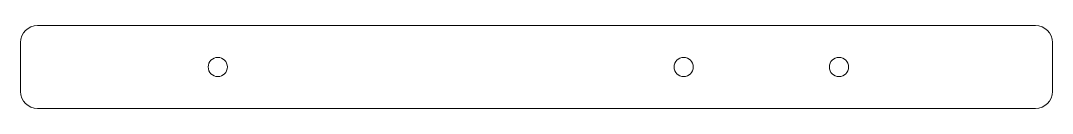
# Model space of a CAD drawing. Header units: inches. Extents: x 0 to 9.5, y 0 to 0.77.
import ezdxf

# ---------------------------------------------------------------- set-up
doc = ezdxf.new("R2010")
doc.units = ezdxf.units.IN
doc.header["$MEASUREMENT"] = 0

msp = doc.modelspace()

# ---------------------------------------------------------------- linework, layer by layer
at = {"color": 7, "linetype": 'Continuous', "lineweight": 15}
for p, q in [((9.34375, 0.765), (0.15625, 0.765)), ((0, 0.60875), (0, 0.15625)), ((9.5, 0.15625), (9.5, 0.60875)), ((0.15625, 0), (9.34375, 0))]:
    msp.add_line(p, q, dxfattribs=at)
for centre in [(1.815, 0.3825), (6.105, 0.3825), (7.535, 0.3825)]:
    msp.add_circle(centre, 0.0885, dxfattribs=at)
for centre, start, end in [((0.15625, 0.60875), 90, 180), ((9.34375, 0.60875), 0, 90), ((0.15625, 0.15625), 180, 270), ((9.34375, 0.15625), 270, 0)]:
    msp.add_arc(centre, 0.15625, start, end, dxfattribs=at)

doc.saveas('drawing.dxf')
